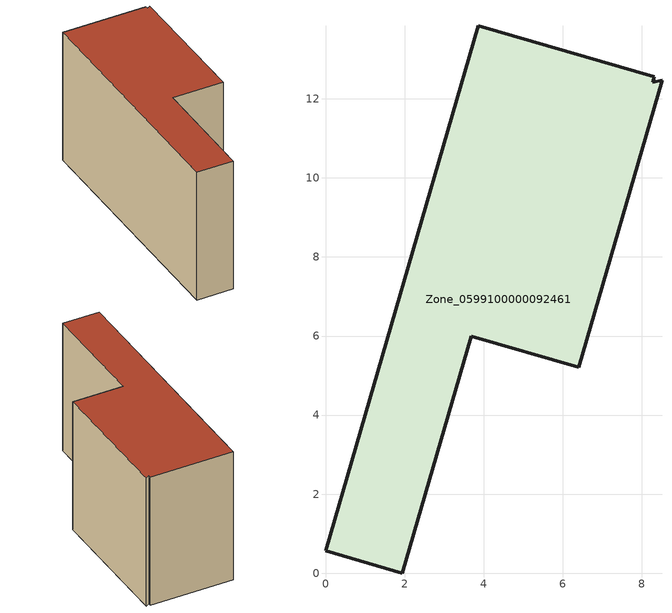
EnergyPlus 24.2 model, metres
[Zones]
Zone_0599100000092461
 floor ground (C_G): 0,0.56 3.86,13.85 8.32,12.55 8.28,12.42 8.51,12.47 6.41,5.21 3.69,6 1.94,0 z0
 wall outside (C_F): 3.86,13.85 0,0.56 1.94,0 3.69,6 6.41,5.21 8.51,12.47 8.28,12.42 8.32,12.55 3.86,13.85 z0:7.62
 roof outside (C_R): 8.32,12.55 3.86,13.85 0,0.56 1.94,0 3.69,6 6.41,5.21 8.51,12.47 8.28,12.42 z7.62
[BUILDING]
Pand.0599100000092461: North Axis=0; Terrain=City; Loads Convergence Tolerance Value=0.04; Temperature Convergence Tolerance Value=0.4; Solar Distribution=FullExterior; Maximum Number of Warmup Days=25; Minimum Number of Warmup Days=1
[Site:Location]
Rotterdam.The.Hague.AP_ZH_NLD Design_Conditions: Latitude=51.96; Longitude=4.45; Time Zone=1; Elevation=-4.5
[SITE:GROUNDTEMPERATURE:BUILDINGSURFACE]
18, 18, 18, 18, 18, 18, 18, 18, 18, 18, 18, 18
[MATERIAL] Thermal Absorptance=0.9; Solar Absorptance=0.7; Visible Absorptance=0.7
Name | Roughness | Thickness | Conductivity | Density | Specific Heat
G.TI.1946 | MediumSmooth | 0.15 | 1 | 540 | 1210
F.TI.1946 | Rough | 0.3 | 0.857143 | 1920 | 840
R.TI.1946 | MediumRough | 0.2 | 0.1 | 1500 | 1000
[CONSTRUCTION]
C_G: G.TI.1946
C_F: F.TI.1946
C_R: R.TI.1946
[ZONE]
Zone_0599100000092461: Type=1; Multiplier=1; Ceiling Height=Autocalculate; Volume=Autocalculate; Floor Area=autocalculate; Part of Total Floor Area=Yes
[ZONEINFILTRATION:DESIGNFLOWRATE]
Infil_Zone_0599100000092461: Zone or ZoneList or Space or SpaceList=Zone_0599100000092461; Schedule=AlwaysOn; Design Flow Rate Calculation Method=Flow/Area; Flow Rate per Floor Area=0.003; Constant Term Coefficient=1; Temperature Term Coefficient=0; Velocity Term Coefficient=0; Velocity Squared Term Coefficient=0
[HVACTEMPLATE:ZONE:IDEALLOADSAIRSYSTEM]
Zone_0599100000092461: Maximum Heating Supply Air Temperature=50; Minimum Cooling Supply Air Temperature=13; Maximum Heating Supply Air Humidity Ratio=0.0156; Minimum Cooling Supply Air Humidity Ratio=0.0077; Heating Limit=NoLimit; Cooling Limit=NoLimit; Dehumidification Control Type=ConstantSensibleHeatRatio; Cooling Sensible Heat Ratio=0.7; Dehumidification Setpoint=60; Humidification Control Type=None; Humidification Setpoint=30; Outdoor Air Method=None; Outdoor Air Flow Rate per Person=0.00944; Outdoor Air Flow Rate per Zone Floor Area=0; Outdoor Air Flow Rate per Zone=0; Demand Controlled Ventilation Type=None; Outdoor Air Economizer Type=NoEconomizer; Heat Recovery Type=None; Sensible Heat Recovery Effectiveness=0.7; Latent Heat Recovery Effectiveness=0.65
[ZONECONTROL:THERMOSTAT]
ThermostatControl_Zone_0599100000092461: Zone or ZoneList=Zone_0599100000092461; Control Type Schedule=DualSetpointControlType; Control 1=Thermostat_Zone_0599100000092461; Temperature Difference Between Cutout And Setpoint=0
[THERMOSTATSETPOINT:DUALSETPOINT]
Thermostat_Zone_0599100000092461: Heating Setpoint Temperature Schedule=HeatingSetpoint_Zone_0599100000092461; Cooling Setpoint Temperature Schedule=CoolingSetpoint_Zone_0599100000092461
[SCHEDULE:COMPACT]
HeatingSetpoint_Zone_0599100000092461: Through: 12/31, For: AllDays, Until: 24:00, 21
CoolingSetpoint_Zone_0599100000092461: Through: 12/31, For: AllDays, Until: 24:00, 24
DualSetpointControlType: Through: 12/31, For: AllDays, Until: 24:00, 4
AlwaysOn: Through: 12/31, For: AllDays, Until: 24:00, 1
